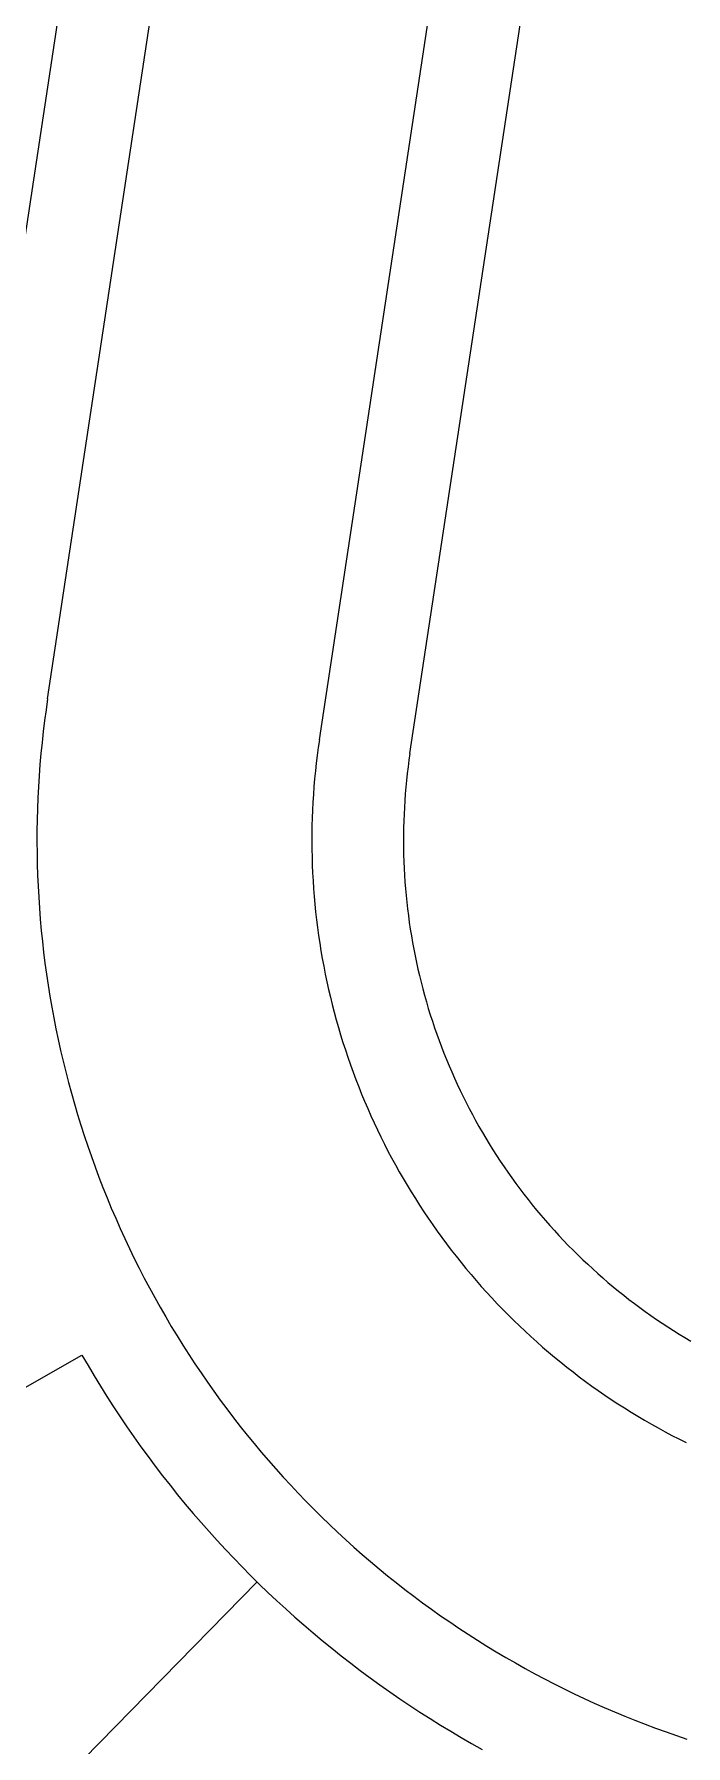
# Model space of a CAD drawing. Header units: metres. Extents: x 680594 to 684853, y 828874 to 830078.
# Drawn here: x 682110.5 to 682131.8, y 829552.3 to 829608.4 of the extents above; entities that cross this region are included whole.
import ezdxf

# ---------------------------------------------------------------- set-up
doc = ezdxf.new("R2010")
doc.units = ezdxf.units.M
doc.layers.add('PLOT_LINES', color=7, linetype='Continuous')

msp = doc.modelspace()

# ---------------------------------------------------------------- linework, layer by layer
at = {"layer": 'PLOT_LINES'}
for points in [[(682110.897, 829586.634), (682123.707, 829671.359)], [(682110.897, 829586.634), (682123.707, 829671.359)], [(682110.897, 829586.634), (682123.707, 829671.359)], [(682110.897, 829586.634), (682123.707, 829671.359)], [(682119.796, 829585.288), (682132.606, 829670.014)], [(682119.796, 829585.288), (682132.606, 829670.014)], [(682119.796, 829585.288), (682132.606, 829670.014)], [(682119.796, 829585.288), (682132.606, 829670.014)], [(682107.931, 829587.082), (682120.267, 829668.675)], [(682107.931, 829587.082), (682120.267, 829668.675)], [(682107.931, 829587.082), (682120.267, 829668.675)], [(682107.931, 829587.082), (682120.267, 829668.675)], [(682122.762, 829584.84), (682131.386, 829641.88)], [(682122.762, 829584.84), (682131.386, 829641.88)], [(682122.762, 829584.84), (682131.386, 829641.88)], [(682122.762, 829584.84), (682131.386, 829641.88)], [(682110.897, 829586.634), (682110.845, 829586.275), (682110.797, 829585.916), (682110.753, 829585.557), (682110.714, 829585.197), (682110.679, 829584.836), (682110.647, 829584.475), (682110.621, 829584.114), (682110.598, 829583.753), (682110.58, 829583.391), (682110.566, 829583.029), (682110.556, 829582.667), (682110.55, 829582.305), (682110.548, 829581.943), (682110.551, 829581.58), (682110.558, 829581.218), (682110.57, 829580.856), (682110.585, 829580.494), (682110.605, 829580.133), (682110.629, 829579.771), (682110.657, 829579.41), (682110.689, 829579.049), (682110.726, 829578.689), (682110.766, 829578.329), (682110.811, 829577.97), (682110.861, 829577.611), (682110.914, 829577.253), (682110.972, 829576.895), (682111.033, 829576.538), (682111.099, 829576.182), (682111.169, 829575.827), (682111.243, 829575.472), (682111.322, 829575.119), (682111.404, 829574.766), (682111.491, 829574.414), (682111.581, 829574.064), (682111.676, 829573.714), (682111.775, 829573.366), (682111.878, 829573.018), (682111.985, 829572.672), (682112.096, 829572.328), (682112.211, 829571.984), (682112.33, 829571.642), (682112.453, 829571.301), (682112.58, 829570.962), (682112.711, 829570.625), (682112.846, 829570.288), (682112.984, 829569.954), (682113.127, 829569.621), (682113.274, 829569.29), (682113.424, 829568.96), (682113.578, 829568.633), (682113.736, 829568.307), (682113.898, 829567.983), (682114.064, 829567.661), (682114.233, 829567.341), (682114.406, 829567.022), (682114.583, 829566.706), (682114.764, 829566.392), (682114.948, 829566.08), (682115.136, 829565.771), (682115.327, 829565.463), (682115.522, 829565.158), (682115.721, 829564.855), (682115.923, 829564.555), (682116.128, 829564.256), (682116.337, 829563.961), (682116.55, 829563.667), (682116.766, 829563.376), (682116.985, 829563.088), (682117.207, 829562.802), (682117.433, 829562.519), (682117.663, 829562.239), (682117.895, 829561.961), (682118.131, 829561.686), (682118.37, 829561.414), (682118.612, 829561.145), (682118.857, 829560.878), (682119.105, 829560.614), (682119.357, 829560.354), (682119.611, 829560.096), (682119.869, 829559.841), (682120.129, 829559.589), (682120.392, 829559.341), (682120.658, 829559.095), (682120.927, 829558.852), (682121.199, 829558.613), (682121.474, 829558.377), (682121.751, 829558.144), (682122.031, 829557.914), (682122.314, 829557.688), (682122.599, 829557.465), (682122.887, 829557.245), (682123.178, 829557.029), (682123.471, 829556.816), (682123.766, 829556.606), (682124.064, 829556.4), (682124.364, 829556.198), (682124.667, 829555.999), (682124.972, 829555.803), (682125.279, 829555.612), (682125.588, 829555.423), (682125.9, 829555.239), (682126.214, 829555.058), (682126.53, 829554.88), (682126.847, 829554.707), (682127.167, 829554.537), (682127.489, 829554.371), (682127.813, 829554.208), (682128.138, 829554.05), (682128.466, 829553.895), (682128.795, 829553.744), (682129.126, 829553.597), (682129.459, 829553.454), (682129.793, 829553.314), (682130.129, 829553.179), (682130.467, 829553.048), (682130.806, 829552.92), (682131.146, 829552.797), (682131.488, 829552.677), (682131.831, 829552.562)], [(682110.897, 829586.634), (682110.845, 829586.275), (682110.797, 829585.916), (682110.753, 829585.557), (682110.714, 829585.197), (682110.679, 829584.836), (682110.647, 829584.475), (682110.621, 829584.114), (682110.598, 829583.753), (682110.58, 829583.391), (682110.566, 829583.029), (682110.556, 829582.667), (682110.55, 829582.305), (682110.548, 829581.943), (682110.551, 829581.58), (682110.558, 829581.218), (682110.57, 829580.856), (682110.585, 829580.494), (682110.605, 829580.133), (682110.629, 829579.771), (682110.657, 829579.41), (682110.689, 829579.049), (682110.726, 829578.689), (682110.766, 829578.329), (682110.811, 829577.97), (682110.861, 829577.611), (682110.914, 829577.253), (682110.972, 829576.895), (682111.033, 829576.538), (682111.099, 829576.182), (682111.169, 829575.827), (682111.243, 829575.472), (682111.322, 829575.119), (682111.404, 829574.766), (682111.491, 829574.414), (682111.581, 829574.064), (682111.676, 829573.714), (682111.775, 829573.366), (682111.878, 829573.018), (682111.985, 829572.672), (682112.096, 829572.328), (682112.211, 829571.984), (682112.33, 829571.642), (682112.453, 829571.301), (682112.58, 829570.962), (682112.711, 829570.625), (682112.846, 829570.288), (682112.984, 829569.954), (682113.127, 829569.621), (682113.274, 829569.29), (682113.424, 829568.96), (682113.578, 829568.633), (682113.736, 829568.307), (682113.898, 829567.983), (682114.064, 829567.661), (682114.233, 829567.341), (682114.406, 829567.022), (682114.583, 829566.706), (682114.764, 829566.392), (682114.948, 829566.08), (682115.136, 829565.771), (682115.327, 829565.463), (682115.522, 829565.158), (682115.721, 829564.855), (682115.923, 829564.555), (682116.128, 829564.256), (682116.337, 829563.961), (682116.55, 829563.667), (682116.766, 829563.376), (682116.985, 829563.088), (682117.207, 829562.802), (682117.433, 829562.519), (682117.663, 829562.239), (682117.895, 829561.961), (682118.131, 829561.686), (682118.37, 829561.414), (682118.612, 829561.145), (682118.857, 829560.878), (682119.105, 829560.614), (682119.357, 829560.354), (682119.611, 829560.096), (682119.869, 829559.841), (682120.129, 829559.589), (682120.392, 829559.341), (682120.658, 829559.095), (682120.927, 829558.852), (682121.199, 829558.613), (682121.474, 829558.377), (682121.751, 829558.144), (682122.031, 829557.914), (682122.314, 829557.688), (682122.599, 829557.465), (682122.887, 829557.245), (682123.178, 829557.029), (682123.471, 829556.816), (682123.766, 829556.606), (682124.064, 829556.4), (682124.364, 829556.198), (682124.667, 829555.999), (682124.972, 829555.803), (682125.279, 829555.612), (682125.588, 829555.423), (682125.9, 829555.239), (682126.214, 829555.058), (682126.53, 829554.88), (682126.847, 829554.707), (682127.167, 829554.537), (682127.489, 829554.371), (682127.813, 829554.208), (682128.138, 829554.05), (682128.466, 829553.895), (682128.795, 829553.744), (682129.126, 829553.597), (682129.459, 829553.454), (682129.793, 829553.314), (682130.129, 829553.179), (682130.467, 829553.048), (682130.806, 829552.92), (682131.146, 829552.797), (682131.488, 829552.677), (682131.831, 829552.562)], [(682110.897, 829586.634), (682110.845, 829586.275), (682110.797, 829585.916), (682110.753, 829585.557), (682110.714, 829585.197), (682110.679, 829584.836), (682110.647, 829584.475), (682110.621, 829584.114), (682110.598, 829583.753), (682110.58, 829583.391), (682110.566, 829583.029), (682110.556, 829582.667), (682110.55, 829582.305), (682110.548, 829581.943), (682110.551, 829581.58), (682110.558, 829581.218), (682110.57, 829580.856), (682110.585, 829580.494), (682110.605, 829580.133), (682110.629, 829579.771), (682110.657, 829579.41), (682110.689, 829579.049), (682110.726, 829578.689), (682110.766, 829578.329), (682110.811, 829577.97), (682110.861, 829577.611), (682110.914, 829577.253), (682110.972, 829576.895), (682111.033, 829576.538), (682111.099, 829576.182), (682111.169, 829575.827), (682111.243, 829575.472), (682111.322, 829575.119), (682111.404, 829574.766), (682111.491, 829574.414), (682111.581, 829574.064), (682111.676, 829573.714), (682111.775, 829573.366), (682111.878, 829573.018), (682111.985, 829572.672), (682112.096, 829572.328), (682112.211, 829571.984), (682112.33, 829571.642), (682112.453, 829571.301), (682112.58, 829570.962), (682112.711, 829570.625), (682112.846, 829570.288), (682112.984, 829569.954), (682113.127, 829569.621), (682113.274, 829569.29), (682113.424, 829568.96), (682113.578, 829568.633), (682113.736, 829568.307), (682113.898, 829567.983), (682114.064, 829567.661), (682114.233, 829567.341), (682114.406, 829567.022), (682114.583, 829566.706), (682114.764, 829566.392), (682114.948, 829566.08), (682115.136, 829565.771), (682115.327, 829565.463), (682115.522, 829565.158), (682115.721, 829564.855), (682115.923, 829564.555), (682116.128, 829564.256), (682116.337, 829563.961), (682116.55, 829563.667), (682116.766, 829563.376), (682116.985, 829563.088), (682117.207, 829562.802), (682117.433, 829562.519), (682117.663, 829562.239), (682117.895, 829561.961), (682118.131, 829561.686), (682118.37, 829561.414), (682118.612, 829561.145), (682118.857, 829560.878), (682119.105, 829560.614), (682119.357, 829560.354), (682119.611, 829560.096), (682119.869, 829559.841), (682120.129, 829559.589), (682120.392, 829559.341), (682120.658, 829559.095), (682120.927, 829558.852), (682121.199, 829558.613), (682121.474, 829558.377), (682121.751, 829558.144), (682122.031, 829557.914), (682122.314, 829557.688), (682122.599, 829557.465), (682122.887, 829557.245), (682123.178, 829557.029), (682123.471, 829556.816), (682123.766, 829556.606), (682124.064, 829556.4), (682124.364, 829556.198), (682124.667, 829555.999), (682124.972, 829555.803), (682125.279, 829555.612), (682125.588, 829555.423), (682125.9, 829555.239), (682126.214, 829555.058), (682126.53, 829554.88), (682126.847, 829554.707), (682127.167, 829554.537), (682127.489, 829554.371), (682127.813, 829554.208), (682128.138, 829554.05), (682128.466, 829553.895), (682128.795, 829553.744), (682129.126, 829553.597), (682129.459, 829553.454), (682129.793, 829553.314), (682130.129, 829553.179), (682130.467, 829553.048), (682130.806, 829552.92), (682131.146, 829552.797), (682131.488, 829552.677), (682131.831, 829552.562)], [(682110.897, 829586.634), (682110.845, 829586.275), (682110.797, 829585.916), (682110.753, 829585.557), (682110.714, 829585.197), (682110.679, 829584.836), (682110.647, 829584.475), (682110.621, 829584.114), (682110.598, 829583.753), (682110.58, 829583.391), (682110.566, 829583.029), (682110.556, 829582.667), (682110.55, 829582.305), (682110.548, 829581.943), (682110.551, 829581.58), (682110.558, 829581.218), (682110.57, 829580.856), (682110.585, 829580.494), (682110.605, 829580.133), (682110.629, 829579.771), (682110.657, 829579.41), (682110.689, 829579.049), (682110.726, 829578.689), (682110.766, 829578.329), (682110.811, 829577.97), (682110.861, 829577.611), (682110.914, 829577.253), (682110.972, 829576.895), (682111.033, 829576.538), (682111.099, 829576.182), (682111.169, 829575.827), (682111.243, 829575.472), (682111.322, 829575.119), (682111.404, 829574.766), (682111.491, 829574.414), (682111.581, 829574.064), (682111.676, 829573.714), (682111.775, 829573.366), (682111.878, 829573.018), (682111.985, 829572.672), (682112.096, 829572.328), (682112.211, 829571.984), (682112.33, 829571.642), (682112.453, 829571.301), (682112.58, 829570.962), (682112.711, 829570.625), (682112.846, 829570.288), (682112.984, 829569.954), (682113.127, 829569.621), (682113.274, 829569.29), (682113.424, 829568.96), (682113.578, 829568.633), (682113.736, 829568.307), (682113.898, 829567.983), (682114.064, 829567.661), (682114.233, 829567.341), (682114.406, 829567.022), (682114.583, 829566.706), (682114.764, 829566.392), (682114.948, 829566.08), (682115.136, 829565.771), (682115.327, 829565.463), (682115.522, 829565.158), (682115.721, 829564.855), (682115.923, 829564.555), (682116.128, 829564.256), (682116.337, 829563.961), (682116.55, 829563.667), (682116.766, 829563.376), (682116.985, 829563.088), (682117.207, 829562.802), (682117.433, 829562.519), (682117.663, 829562.239), (682117.895, 829561.961), (682118.131, 829561.686), (682118.37, 829561.414), (682118.612, 829561.145), (682118.857, 829560.878), (682119.105, 829560.614), (682119.357, 829560.354), (682119.611, 829560.096), (682119.869, 829559.841), (682120.129, 829559.589), (682120.392, 829559.341), (682120.658, 829559.095), (682120.927, 829558.852), (682121.199, 829558.613), (682121.474, 829558.377), (682121.751, 829558.144), (682122.031, 829557.914), (682122.314, 829557.688), (682122.599, 829557.465), (682122.887, 829557.245), (682123.178, 829557.029), (682123.471, 829556.816), (682123.766, 829556.606), (682124.064, 829556.4), (682124.364, 829556.198), (682124.667, 829555.999), (682124.972, 829555.803), (682125.279, 829555.612), (682125.588, 829555.423), (682125.9, 829555.239), (682126.214, 829555.058), (682126.53, 829554.88), (682126.847, 829554.707), (682127.167, 829554.537), (682127.489, 829554.371), (682127.813, 829554.208), (682128.138, 829554.05), (682128.466, 829553.895), (682128.795, 829553.744), (682129.126, 829553.597), (682129.459, 829553.454), (682129.793, 829553.314), (682130.129, 829553.179), (682130.467, 829553.048), (682130.806, 829552.92), (682131.146, 829552.797), (682131.488, 829552.677), (682131.831, 829552.562)], [(682119.796, 829585.288), (682119.759, 829585.034), (682119.725, 829584.779), (682119.694, 829584.524), (682119.666, 829584.268), (682119.641, 829584.012), (682119.619, 829583.756), (682119.6, 829583.5), (682119.584, 829583.244), (682119.571, 829582.987), (682119.561, 829582.73), (682119.554, 829582.473), (682119.55, 829582.216), (682119.548, 829581.959), (682119.55, 829581.702), (682119.555, 829581.445), (682119.563, 829581.188), (682119.574, 829580.931), (682119.588, 829580.675), (682119.605, 829580.418), (682119.625, 829580.162), (682119.648, 829579.906), (682119.674, 829579.65), (682119.703, 829579.395), (682119.735, 829579.14), (682119.77, 829578.885), (682119.808, 829578.631), (682119.849, 829578.377), (682119.892, 829578.124), (682119.939, 829577.871), (682119.989, 829577.619), (682120.042, 829577.367), (682120.097, 829577.116), (682120.156, 829576.866), (682120.217, 829576.616), (682120.281, 829576.368), (682120.349, 829576.119), (682120.419, 829575.872), (682120.492, 829575.626), (682120.568, 829575.38), (682120.647, 829575.136), (682120.728, 829574.892), (682120.813, 829574.649), (682120.9, 829574.407), (682120.99, 829574.167), (682121.083, 829573.927), (682121.179, 829573.688), (682121.277, 829573.451), (682121.378, 829573.215), (682121.482, 829572.98), (682121.589, 829572.746), (682121.699, 829572.513), (682121.811, 829572.282), (682121.926, 829572.052), (682122.043, 829571.823), (682122.163, 829571.596), (682122.286, 829571.37), (682122.412, 829571.146), (682122.54, 829570.923), (682122.671, 829570.702), (682122.804, 829570.482), (682122.94, 829570.264), (682123.078, 829570.047), (682123.219, 829569.832), (682123.362, 829569.619), (682123.508, 829569.407), (682123.657, 829569.198), (682123.807, 829568.989), (682123.961, 829568.783), (682124.116, 829568.578), (682124.274, 829568.376), (682124.435, 829568.175), (682124.597, 829567.976), (682124.762, 829567.779), (682124.93, 829567.584), (682125.099, 829567.39), (682125.271, 829567.199), (682125.445, 829567.01), (682125.621, 829566.823), (682125.799, 829566.638), (682125.98, 829566.455), (682126.163, 829566.274), (682126.347, 829566.095), (682126.534, 829565.919), (682126.723, 829565.745), (682126.914, 829565.572), (682127.107, 829565.403), (682127.302, 829565.235), (682127.499, 829565.07), (682127.698, 829564.907), (682127.898, 829564.746), (682128.101, 829564.588), (682128.305, 829564.432), (682128.511, 829564.278), (682128.719, 829564.127), (682128.929, 829563.979), (682129.14, 829563.832), (682129.353, 829563.689), (682129.568, 829563.547), (682129.784, 829563.409), (682130.002, 829563.273), (682130.222, 829563.139), (682130.443, 829563.008), (682130.666, 829562.879), (682130.89, 829562.754), (682131.115, 829562.63), (682131.342, 829562.51), (682131.571, 829562.392), (682131.801, 829562.277)], [(682119.796, 829585.288), (682119.759, 829585.034), (682119.725, 829584.779), (682119.694, 829584.524), (682119.666, 829584.268), (682119.641, 829584.012), (682119.619, 829583.756), (682119.6, 829583.5), (682119.584, 829583.244), (682119.571, 829582.987), (682119.561, 829582.73), (682119.554, 829582.473), (682119.55, 829582.216), (682119.548, 829581.959), (682119.55, 829581.702), (682119.555, 829581.445), (682119.563, 829581.188), (682119.574, 829580.931), (682119.588, 829580.675), (682119.605, 829580.418), (682119.625, 829580.162), (682119.648, 829579.906), (682119.674, 829579.65), (682119.703, 829579.395), (682119.735, 829579.14), (682119.77, 829578.885), (682119.808, 829578.631), (682119.849, 829578.377), (682119.892, 829578.124), (682119.939, 829577.871), (682119.989, 829577.619), (682120.042, 829577.367), (682120.097, 829577.116), (682120.156, 829576.866), (682120.217, 829576.616), (682120.281, 829576.368), (682120.349, 829576.119), (682120.419, 829575.872), (682120.492, 829575.626), (682120.568, 829575.38), (682120.647, 829575.136), (682120.728, 829574.892), (682120.813, 829574.649), (682120.9, 829574.407), (682120.99, 829574.167), (682121.083, 829573.927), (682121.179, 829573.688), (682121.277, 829573.451), (682121.378, 829573.215), (682121.482, 829572.98), (682121.589, 829572.746), (682121.699, 829572.513), (682121.811, 829572.282), (682121.926, 829572.052), (682122.043, 829571.823), (682122.163, 829571.596), (682122.286, 829571.37), (682122.412, 829571.146), (682122.54, 829570.923), (682122.671, 829570.702), (682122.804, 829570.482), (682122.94, 829570.264), (682123.078, 829570.047), (682123.219, 829569.832), (682123.362, 829569.619), (682123.508, 829569.407), (682123.657, 829569.198), (682123.807, 829568.989), (682123.961, 829568.783), (682124.116, 829568.578), (682124.274, 829568.376), (682124.435, 829568.175), (682124.597, 829567.976), (682124.762, 829567.779), (682124.93, 829567.584), (682125.099, 829567.39), (682125.271, 829567.199), (682125.445, 829567.01), (682125.621, 829566.823), (682125.799, 829566.638), (682125.98, 829566.455), (682126.163, 829566.274), (682126.347, 829566.095), (682126.534, 829565.919), (682126.723, 829565.745), (682126.914, 829565.572), (682127.107, 829565.403), (682127.302, 829565.235), (682127.499, 829565.07), (682127.698, 829564.907), (682127.898, 829564.746), (682128.101, 829564.588), (682128.305, 829564.432), (682128.511, 829564.278), (682128.719, 829564.127), (682128.929, 829563.979), (682129.14, 829563.832), (682129.353, 829563.689), (682129.568, 829563.547), (682129.784, 829563.409), (682130.002, 829563.273), (682130.222, 829563.139), (682130.443, 829563.008), (682130.666, 829562.879), (682130.89, 829562.754), (682131.115, 829562.63), (682131.342, 829562.51), (682131.571, 829562.392), (682131.801, 829562.277)], [(682119.796, 829585.288), (682119.759, 829585.034), (682119.725, 829584.779), (682119.694, 829584.524), (682119.666, 829584.268), (682119.641, 829584.012), (682119.619, 829583.756), (682119.6, 829583.5), (682119.584, 829583.244), (682119.571, 829582.987), (682119.561, 829582.73), (682119.554, 829582.473), (682119.55, 829582.216), (682119.548, 829581.959), (682119.55, 829581.702), (682119.555, 829581.445), (682119.563, 829581.188), (682119.574, 829580.931), (682119.588, 829580.675), (682119.605, 829580.418), (682119.625, 829580.162), (682119.648, 829579.906), (682119.674, 829579.65), (682119.703, 829579.395), (682119.735, 829579.14), (682119.77, 829578.885), (682119.808, 829578.631), (682119.849, 829578.377), (682119.892, 829578.124), (682119.939, 829577.871), (682119.989, 829577.619), (682120.042, 829577.367), (682120.097, 829577.116), (682120.156, 829576.866), (682120.217, 829576.616), (682120.281, 829576.368), (682120.349, 829576.119), (682120.419, 829575.872), (682120.492, 829575.626), (682120.568, 829575.38), (682120.647, 829575.136), (682120.728, 829574.892), (682120.813, 829574.649), (682120.9, 829574.407), (682120.99, 829574.167), (682121.083, 829573.927), (682121.179, 829573.688), (682121.277, 829573.451), (682121.378, 829573.215), (682121.482, 829572.98), (682121.589, 829572.746), (682121.699, 829572.513), (682121.811, 829572.282), (682121.926, 829572.052), (682122.043, 829571.823), (682122.163, 829571.596), (682122.286, 829571.37), (682122.412, 829571.146), (682122.54, 829570.923), (682122.671, 829570.702), (682122.804, 829570.482), (682122.94, 829570.264), (682123.078, 829570.047), (682123.219, 829569.832), (682123.362, 829569.619), (682123.508, 829569.407), (682123.657, 829569.198), (682123.807, 829568.989), (682123.961, 829568.783), (682124.116, 829568.578), (682124.274, 829568.376), (682124.435, 829568.175), (682124.597, 829567.976), (682124.762, 829567.779), (682124.93, 829567.584), (682125.099, 829567.39), (682125.271, 829567.199), (682125.445, 829567.01), (682125.621, 829566.823), (682125.799, 829566.638), (682125.98, 829566.455), (682126.163, 829566.274), (682126.347, 829566.095), (682126.534, 829565.919), (682126.723, 829565.745), (682126.914, 829565.572), (682127.107, 829565.403), (682127.302, 829565.235), (682127.499, 829565.07), (682127.698, 829564.907), (682127.898, 829564.746), (682128.101, 829564.588), (682128.305, 829564.432), (682128.511, 829564.278), (682128.719, 829564.127), (682128.929, 829563.979), (682129.14, 829563.832), (682129.353, 829563.689), (682129.568, 829563.547), (682129.784, 829563.409), (682130.002, 829563.273), (682130.222, 829563.139), (682130.443, 829563.008), (682130.666, 829562.879), (682130.89, 829562.754), (682131.115, 829562.63), (682131.342, 829562.51), (682131.571, 829562.392), (682131.801, 829562.277)], [(682119.796, 829585.288), (682119.759, 829585.034), (682119.725, 829584.779), (682119.694, 829584.524), (682119.666, 829584.268), (682119.641, 829584.012), (682119.619, 829583.756), (682119.6, 829583.5), (682119.584, 829583.244), (682119.571, 829582.987), (682119.561, 829582.73), (682119.554, 829582.473), (682119.55, 829582.216), (682119.548, 829581.959), (682119.55, 829581.702), (682119.555, 829581.445), (682119.563, 829581.188), (682119.574, 829580.931), (682119.588, 829580.675), (682119.605, 829580.418), (682119.625, 829580.162), (682119.648, 829579.906), (682119.674, 829579.65), (682119.703, 829579.395), (682119.735, 829579.14), (682119.77, 829578.885), (682119.808, 829578.631), (682119.849, 829578.377), (682119.892, 829578.124), (682119.939, 829577.871), (682119.989, 829577.619), (682120.042, 829577.367), (682120.097, 829577.116), (682120.156, 829576.866), (682120.217, 829576.616), (682120.281, 829576.368), (682120.349, 829576.119), (682120.419, 829575.872), (682120.492, 829575.626), (682120.568, 829575.38), (682120.647, 829575.136), (682120.728, 829574.892), (682120.813, 829574.649), (682120.9, 829574.407), (682120.99, 829574.167), (682121.083, 829573.927), (682121.179, 829573.688), (682121.277, 829573.451), (682121.378, 829573.215), (682121.482, 829572.98), (682121.589, 829572.746), (682121.699, 829572.513), (682121.811, 829572.282), (682121.926, 829572.052), (682122.043, 829571.823), (682122.163, 829571.596), (682122.286, 829571.37), (682122.412, 829571.146), (682122.54, 829570.923), (682122.671, 829570.702), (682122.804, 829570.482), (682122.94, 829570.264), (682123.078, 829570.047), (682123.219, 829569.832), (682123.362, 829569.619), (682123.508, 829569.407), (682123.657, 829569.198), (682123.807, 829568.989), (682123.961, 829568.783), (682124.116, 829568.578), (682124.274, 829568.376), (682124.435, 829568.175), (682124.597, 829567.976), (682124.762, 829567.779), (682124.93, 829567.584), (682125.099, 829567.39), (682125.271, 829567.199), (682125.445, 829567.01), (682125.621, 829566.823), (682125.799, 829566.638), (682125.98, 829566.455), (682126.163, 829566.274), (682126.347, 829566.095), (682126.534, 829565.919), (682126.723, 829565.745), (682126.914, 829565.572), (682127.107, 829565.403), (682127.302, 829565.235), (682127.499, 829565.07), (682127.698, 829564.907), (682127.898, 829564.746), (682128.101, 829564.588), (682128.305, 829564.432), (682128.511, 829564.278), (682128.719, 829564.127), (682128.929, 829563.979), (682129.14, 829563.832), (682129.353, 829563.689), (682129.568, 829563.547), (682129.784, 829563.409), (682130.002, 829563.273), (682130.222, 829563.139), (682130.443, 829563.008), (682130.666, 829562.879), (682130.89, 829562.754), (682131.115, 829562.63), (682131.342, 829562.51), (682131.571, 829562.392), (682131.801, 829562.277)], [(682122.762, 829584.84), (682122.73, 829584.62), (682122.701, 829584.4), (682122.674, 829584.18), (682122.65, 829583.959), (682122.628, 829583.738), (682122.609, 829583.517), (682122.593, 829583.295), (682122.579, 829583.074), (682122.568, 829582.852), (682122.559, 829582.63), (682122.553, 829582.408), (682122.549, 829582.186), (682122.548, 829581.964), (682122.55, 829581.742), (682122.554, 829581.521), (682122.561, 829581.299), (682122.571, 829581.077), (682122.583, 829580.855), (682122.598, 829580.634), (682122.615, 829580.412), (682122.635, 829580.191), (682122.657, 829579.97), (682122.682, 829579.75), (682122.71, 829579.53), (682122.74, 829579.31), (682122.772, 829579.09), (682122.808, 829578.871), (682122.846, 829578.652), (682122.886, 829578.434), (682122.929, 829578.216), (682122.974, 829577.999), (682123.022, 829577.782), (682123.073, 829577.566), (682123.126, 829577.35), (682123.182, 829577.136), (682123.24, 829576.921), (682123.3, 829576.708), (682123.363, 829576.495), (682123.429, 829576.283), (682123.497, 829576.071), (682123.567, 829575.861), (682123.64, 829575.651), (682123.716, 829575.443), (682123.793, 829575.235), (682123.874, 829575.028), (682123.956, 829574.822), (682124.041, 829574.617), (682124.129, 829574.413), (682124.219, 829574.21), (682124.311, 829574.008), (682124.405, 829573.807), (682124.502, 829573.607), (682124.601, 829573.408), (682124.703, 829573.211), (682124.807, 829573.015), (682124.913, 829572.82), (682125.021, 829572.626), (682125.132, 829572.434), (682125.245, 829572.243), (682125.36, 829572.053), (682125.477, 829571.864), (682125.597, 829571.677), (682125.718, 829571.492), (682125.842, 829571.307), (682125.968, 829571.125), (682126.096, 829570.943), (682126.227, 829570.763), (682126.359, 829570.585), (682126.493, 829570.409), (682126.63, 829570.233), (682126.768, 829570.06), (682126.909, 829569.888), (682127.051, 829569.718), (682127.196, 829569.549), (682127.342, 829569.383), (682127.491, 829569.217), (682127.641, 829569.054), (682127.793, 829568.892), (682127.947, 829568.733), (682128.103, 829568.575), (682128.261, 829568.418), (682128.42, 829568.264), (682128.582, 829568.112), (682128.745, 829567.961), (682128.91, 829567.813), (682129.076, 829567.666), (682129.245, 829567.521), (682129.415, 829567.378), (682129.586, 829567.238), (682129.76, 829567.099), (682129.934, 829566.962), (682130.111, 829566.827), (682130.289, 829566.695), (682130.469, 829566.564), (682130.65, 829566.436), (682130.832, 829566.31), (682131.016, 829566.186), (682131.202, 829566.064), (682131.389, 829565.944), (682131.577, 829565.826), (682131.767, 829565.711), (682131.957, 829565.598)], [(682122.762, 829584.84), (682122.73, 829584.62), (682122.701, 829584.4), (682122.674, 829584.18), (682122.65, 829583.959), (682122.628, 829583.738), (682122.609, 829583.517), (682122.593, 829583.295), (682122.579, 829583.074), (682122.568, 829582.852), (682122.559, 829582.63), (682122.553, 829582.408), (682122.549, 829582.186), (682122.548, 829581.964), (682122.55, 829581.742), (682122.554, 829581.521), (682122.561, 829581.299), (682122.571, 829581.077), (682122.583, 829580.855), (682122.598, 829580.634), (682122.615, 829580.412), (682122.635, 829580.191), (682122.657, 829579.97), (682122.682, 829579.75), (682122.71, 829579.53), (682122.74, 829579.31), (682122.772, 829579.09), (682122.808, 829578.871), (682122.846, 829578.652), (682122.886, 829578.434), (682122.929, 829578.216), (682122.974, 829577.999), (682123.022, 829577.782), (682123.073, 829577.566), (682123.126, 829577.35), (682123.182, 829577.136), (682123.24, 829576.921), (682123.3, 829576.708), (682123.363, 829576.495), (682123.429, 829576.283), (682123.497, 829576.071), (682123.567, 829575.861), (682123.64, 829575.651), (682123.716, 829575.443), (682123.793, 829575.235), (682123.874, 829575.028), (682123.956, 829574.822), (682124.041, 829574.617), (682124.129, 829574.413), (682124.219, 829574.21), (682124.311, 829574.008), (682124.405, 829573.807), (682124.502, 829573.607), (682124.601, 829573.408), (682124.703, 829573.211), (682124.807, 829573.015), (682124.913, 829572.82), (682125.021, 829572.626), (682125.132, 829572.434), (682125.245, 829572.243), (682125.36, 829572.053), (682125.477, 829571.864), (682125.597, 829571.677), (682125.718, 829571.492), (682125.842, 829571.307), (682125.968, 829571.125), (682126.096, 829570.943), (682126.227, 829570.763), (682126.359, 829570.585), (682126.493, 829570.409), (682126.63, 829570.233), (682126.768, 829570.06), (682126.909, 829569.888), (682127.051, 829569.718), (682127.196, 829569.549), (682127.342, 829569.383), (682127.491, 829569.217), (682127.641, 829569.054), (682127.793, 829568.892), (682127.947, 829568.733), (682128.103, 829568.575), (682128.261, 829568.418), (682128.42, 829568.264), (682128.582, 829568.112), (682128.745, 829567.961), (682128.91, 829567.813), (682129.076, 829567.666), (682129.245, 829567.521), (682129.415, 829567.378), (682129.586, 829567.238), (682129.76, 829567.099), (682129.934, 829566.962), (682130.111, 829566.827), (682130.289, 829566.695), (682130.469, 829566.564), (682130.65, 829566.436), (682130.832, 829566.31), (682131.016, 829566.186), (682131.202, 829566.064), (682131.389, 829565.944), (682131.577, 829565.826), (682131.767, 829565.711), (682131.957, 829565.598)], [(682122.762, 829584.84), (682122.73, 829584.62), (682122.701, 829584.4), (682122.674, 829584.18), (682122.65, 829583.959), (682122.628, 829583.738), (682122.609, 829583.517), (682122.593, 829583.295), (682122.579, 829583.074), (682122.568, 829582.852), (682122.559, 829582.63), (682122.553, 829582.408), (682122.549, 829582.186), (682122.548, 829581.964), (682122.55, 829581.742), (682122.554, 829581.521), (682122.561, 829581.299), (682122.571, 829581.077), (682122.583, 829580.855), (682122.598, 829580.634), (682122.615, 829580.412), (682122.635, 829580.191), (682122.657, 829579.97), (682122.682, 829579.75), (682122.71, 829579.53), (682122.74, 829579.31), (682122.772, 829579.09), (682122.808, 829578.871), (682122.846, 829578.652), (682122.886, 829578.434), (682122.929, 829578.216), (682122.974, 829577.999), (682123.022, 829577.782), (682123.073, 829577.566), (682123.126, 829577.35), (682123.182, 829577.136), (682123.24, 829576.921), (682123.3, 829576.708), (682123.363, 829576.495), (682123.429, 829576.283), (682123.497, 829576.071), (682123.567, 829575.861), (682123.64, 829575.651), (682123.716, 829575.443), (682123.793, 829575.235), (682123.874, 829575.028), (682123.956, 829574.822), (682124.041, 829574.617), (682124.129, 829574.413), (682124.219, 829574.21), (682124.311, 829574.008), (682124.405, 829573.807), (682124.502, 829573.607), (682124.601, 829573.408), (682124.703, 829573.211), (682124.807, 829573.015), (682124.913, 829572.82), (682125.021, 829572.626), (682125.132, 829572.434), (682125.245, 829572.243), (682125.36, 829572.053), (682125.477, 829571.864), (682125.597, 829571.677), (682125.718, 829571.492), (682125.842, 829571.307), (682125.968, 829571.125), (682126.096, 829570.943), (682126.227, 829570.763), (682126.359, 829570.585), (682126.493, 829570.409), (682126.63, 829570.233), (682126.768, 829570.06), (682126.909, 829569.888), (682127.051, 829569.718), (682127.196, 829569.549), (682127.342, 829569.383), (682127.491, 829569.217), (682127.641, 829569.054), (682127.793, 829568.892), (682127.947, 829568.733), (682128.103, 829568.575), (682128.261, 829568.418), (682128.42, 829568.264), (682128.582, 829568.112), (682128.745, 829567.961), (682128.91, 829567.813), (682129.076, 829567.666), (682129.245, 829567.521), (682129.415, 829567.378), (682129.586, 829567.238), (682129.76, 829567.099), (682129.934, 829566.962), (682130.111, 829566.827), (682130.289, 829566.695), (682130.469, 829566.564), (682130.65, 829566.436), (682130.832, 829566.31), (682131.016, 829566.186), (682131.202, 829566.064), (682131.389, 829565.944), (682131.577, 829565.826), (682131.767, 829565.711), (682131.957, 829565.598)], [(682122.762, 829584.84), (682122.73, 829584.62), (682122.701, 829584.4), (682122.674, 829584.18), (682122.65, 829583.959), (682122.628, 829583.738), (682122.609, 829583.517), (682122.593, 829583.295), (682122.579, 829583.074), (682122.568, 829582.852), (682122.559, 829582.63), (682122.553, 829582.408), (682122.549, 829582.186), (682122.548, 829581.964), (682122.55, 829581.742), (682122.554, 829581.521), (682122.561, 829581.299), (682122.571, 829581.077), (682122.583, 829580.855), (682122.598, 829580.634), (682122.615, 829580.412), (682122.635, 829580.191), (682122.657, 829579.97), (682122.682, 829579.75), (682122.71, 829579.53), (682122.74, 829579.31), (682122.772, 829579.09), (682122.808, 829578.871), (682122.846, 829578.652), (682122.886, 829578.434), (682122.929, 829578.216), (682122.974, 829577.999), (682123.022, 829577.782), (682123.073, 829577.566), (682123.126, 829577.35), (682123.182, 829577.136), (682123.24, 829576.921), (682123.3, 829576.708), (682123.363, 829576.495), (682123.429, 829576.283), (682123.497, 829576.071), (682123.567, 829575.861), (682123.64, 829575.651), (682123.716, 829575.443), (682123.793, 829575.235), (682123.874, 829575.028), (682123.956, 829574.822), (682124.041, 829574.617), (682124.129, 829574.413), (682124.219, 829574.21), (682124.311, 829574.008), (682124.405, 829573.807), (682124.502, 829573.607), (682124.601, 829573.408), (682124.703, 829573.211), (682124.807, 829573.015), (682124.913, 829572.82), (682125.021, 829572.626), (682125.132, 829572.434), (682125.245, 829572.243), (682125.36, 829572.053), (682125.477, 829571.864), (682125.597, 829571.677), (682125.718, 829571.492), (682125.842, 829571.307), (682125.968, 829571.125), (682126.096, 829570.943), (682126.227, 829570.763), (682126.359, 829570.585), (682126.493, 829570.409), (682126.63, 829570.233), (682126.768, 829570.06), (682126.909, 829569.888), (682127.051, 829569.718), (682127.196, 829569.549), (682127.342, 829569.383), (682127.491, 829569.217), (682127.641, 829569.054), (682127.793, 829568.892), (682127.947, 829568.733), (682128.103, 829568.575), (682128.261, 829568.418), (682128.42, 829568.264), (682128.582, 829568.112), (682128.745, 829567.961), (682128.91, 829567.813), (682129.076, 829567.666), (682129.245, 829567.521), (682129.415, 829567.378), (682129.586, 829567.238), (682129.76, 829567.099), (682129.934, 829566.962), (682130.111, 829566.827), (682130.289, 829566.695), (682130.469, 829566.564), (682130.65, 829566.436), (682130.832, 829566.31), (682131.016, 829566.186), (682131.202, 829566.064), (682131.389, 829565.944), (682131.577, 829565.826), (682131.767, 829565.711), (682131.957, 829565.598)], [(682058.184, 829534.394), (682112.023, 829565.139)], [(682058.184, 829534.394), (682112.023, 829565.139)], [(682058.184, 829534.394), (682112.023, 829565.139)], [(682058.184, 829534.394), (682112.023, 829565.139)], [(682112.023, 829565.139), (682112.222, 829564.796), (682112.424, 829564.455), (682112.631, 829564.117), (682112.841, 829563.781), (682113.056, 829563.448), (682113.274, 829563.117), (682113.496, 829562.788), (682113.722, 829562.463), (682113.951, 829562.14), (682114.185, 829561.819), (682114.422, 829561.502), (682114.663, 829561.187), (682114.907, 829560.875), (682115.155, 829560.566), (682115.407, 829560.259), (682115.662, 829559.956), (682115.921, 829559.656), (682116.183, 829559.359), (682116.449, 829559.065), (682116.718, 829558.773), (682116.99, 829558.486), (682117.266, 829558.201), (682117.545, 829557.919), (682117.827, 829557.641), (682118.113, 829557.366), (682118.402, 829557.095), (682118.694, 829556.827), (682118.989, 829556.562), (682119.287, 829556.301), (682119.588, 829556.043), (682119.892, 829555.789), (682120.199, 829555.538), (682120.509, 829555.291), (682120.821, 829555.048), (682121.137, 829554.808), (682121.455, 829554.572), (682121.777, 829554.339), (682122.1, 829554.111), (682122.427, 829553.886), (682122.756, 829553.665), (682123.087, 829553.448), (682123.421, 829553.234), (682123.758, 829553.025), (682124.097, 829552.82), (682124.438, 829552.618), (682124.782, 829552.421), (682125.128, 829552.227)], [(682112.023, 829565.139), (682112.222, 829564.796), (682112.424, 829564.455), (682112.631, 829564.117), (682112.841, 829563.781), (682113.056, 829563.448), (682113.274, 829563.117), (682113.496, 829562.788), (682113.722, 829562.463), (682113.951, 829562.14), (682114.185, 829561.819), (682114.422, 829561.502), (682114.663, 829561.187), (682114.907, 829560.875), (682115.155, 829560.566), (682115.407, 829560.259), (682115.662, 829559.956), (682115.921, 829559.656), (682116.183, 829559.359), (682116.449, 829559.065), (682116.718, 829558.773), (682116.99, 829558.486), (682117.266, 829558.201), (682117.545, 829557.919), (682117.827, 829557.641), (682118.113, 829557.366), (682118.402, 829557.095), (682118.694, 829556.827), (682118.989, 829556.562), (682119.287, 829556.301), (682119.588, 829556.043), (682119.892, 829555.789), (682120.199, 829555.538), (682120.509, 829555.291), (682120.821, 829555.048), (682121.137, 829554.808), (682121.455, 829554.572), (682121.777, 829554.339), (682122.1, 829554.111), (682122.427, 829553.886), (682122.756, 829553.665), (682123.087, 829553.448), (682123.421, 829553.234), (682123.758, 829553.025), (682124.097, 829552.82), (682124.438, 829552.618), (682124.782, 829552.421), (682125.128, 829552.227)], [(682112.023, 829565.139), (682112.222, 829564.796), (682112.424, 829564.455), (682112.631, 829564.117), (682112.841, 829563.781), (682113.056, 829563.448), (682113.274, 829563.117), (682113.496, 829562.788), (682113.722, 829562.463), (682113.951, 829562.14), (682114.185, 829561.819), (682114.422, 829561.502), (682114.663, 829561.187), (682114.907, 829560.875), (682115.155, 829560.566), (682115.407, 829560.259), (682115.662, 829559.956), (682115.921, 829559.656), (682116.183, 829559.359), (682116.449, 829559.065), (682116.718, 829558.773), (682116.99, 829558.486), (682117.266, 829558.201), (682117.545, 829557.919), (682117.827, 829557.641), (682118.113, 829557.366), (682118.402, 829557.095), (682118.694, 829556.827), (682118.989, 829556.562), (682119.287, 829556.301), (682119.588, 829556.043), (682119.892, 829555.789), (682120.199, 829555.538), (682120.509, 829555.291), (682120.821, 829555.048), (682121.137, 829554.808), (682121.455, 829554.572), (682121.777, 829554.339), (682122.1, 829554.111), (682122.427, 829553.886), (682122.756, 829553.665), (682123.087, 829553.448), (682123.421, 829553.234), (682123.758, 829553.025), (682124.097, 829552.82), (682124.438, 829552.618), (682124.782, 829552.421), (682125.128, 829552.227)], [(682112.023, 829565.139), (682112.222, 829564.796), (682112.424, 829564.455), (682112.631, 829564.117), (682112.841, 829563.781), (682113.056, 829563.448), (682113.274, 829563.117), (682113.496, 829562.788), (682113.722, 829562.463), (682113.951, 829562.14), (682114.185, 829561.819), (682114.422, 829561.502), (682114.663, 829561.187), (682114.907, 829560.875), (682115.155, 829560.566), (682115.407, 829560.259), (682115.662, 829559.956), (682115.921, 829559.656), (682116.183, 829559.359), (682116.449, 829559.065), (682116.718, 829558.773), (682116.99, 829558.486), (682117.266, 829558.201), (682117.545, 829557.919), (682117.827, 829557.641), (682118.113, 829557.366), (682118.402, 829557.095), (682118.694, 829556.827), (682118.989, 829556.562), (682119.287, 829556.301), (682119.588, 829556.043), (682119.892, 829555.789), (682120.199, 829555.538), (682120.509, 829555.291), (682120.821, 829555.048), (682121.137, 829554.808), (682121.455, 829554.572), (682121.777, 829554.339), (682122.1, 829554.111), (682122.427, 829553.886), (682122.756, 829553.665), (682123.087, 829553.448), (682123.421, 829553.234), (682123.758, 829553.025), (682124.097, 829552.82), (682124.438, 829552.618), (682124.782, 829552.421), (682125.128, 829552.227)], [(682074.375, 829513.416), (682117.758, 829557.709)], [(682074.375, 829513.416), (682117.758, 829557.709)], [(682074.375, 829513.416), (682117.758, 829557.709)], [(682074.375, 829513.416), (682117.758, 829557.709)]]:
    msp.add_lwpolyline(points, dxfattribs=at)

doc.saveas('drawing.dxf')
